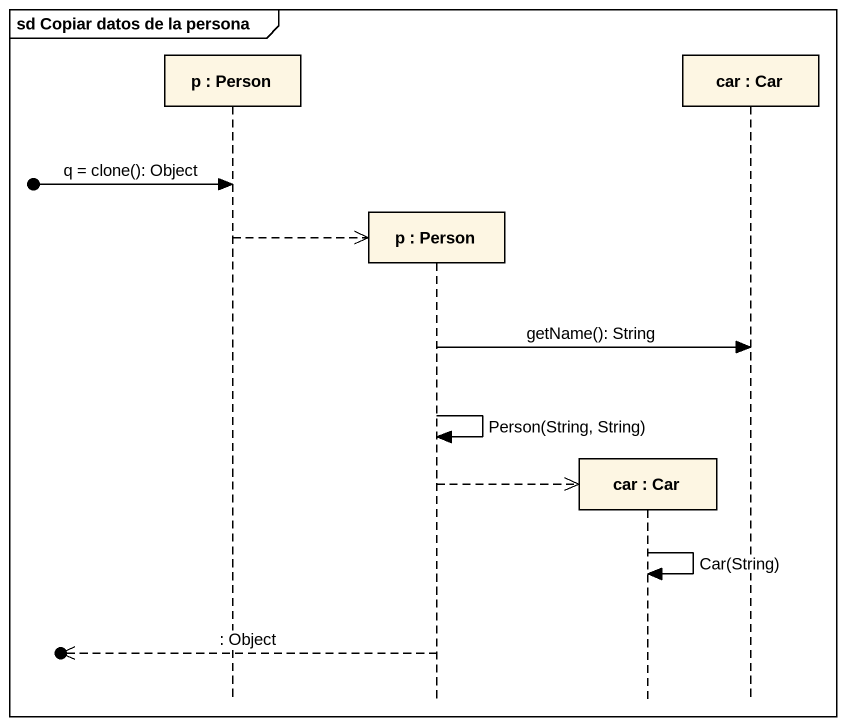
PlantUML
@startuml
mainframe sd Copiar datos de la persona
hide footbox
participant "p : Person" as p
participant "p : Person" as p_2
participant "car : Car" as car
participant "car : Car" as car_2

[o-> p : q = clone(): Object
p -->> p_2 **
p_2 -> car_2 : getName(): String
p_2 -> p_2 : Person(String, String)
p_2 -->> car **
car -> car : Car(String)
[o<<-- p_2 : : Object
@enduml
